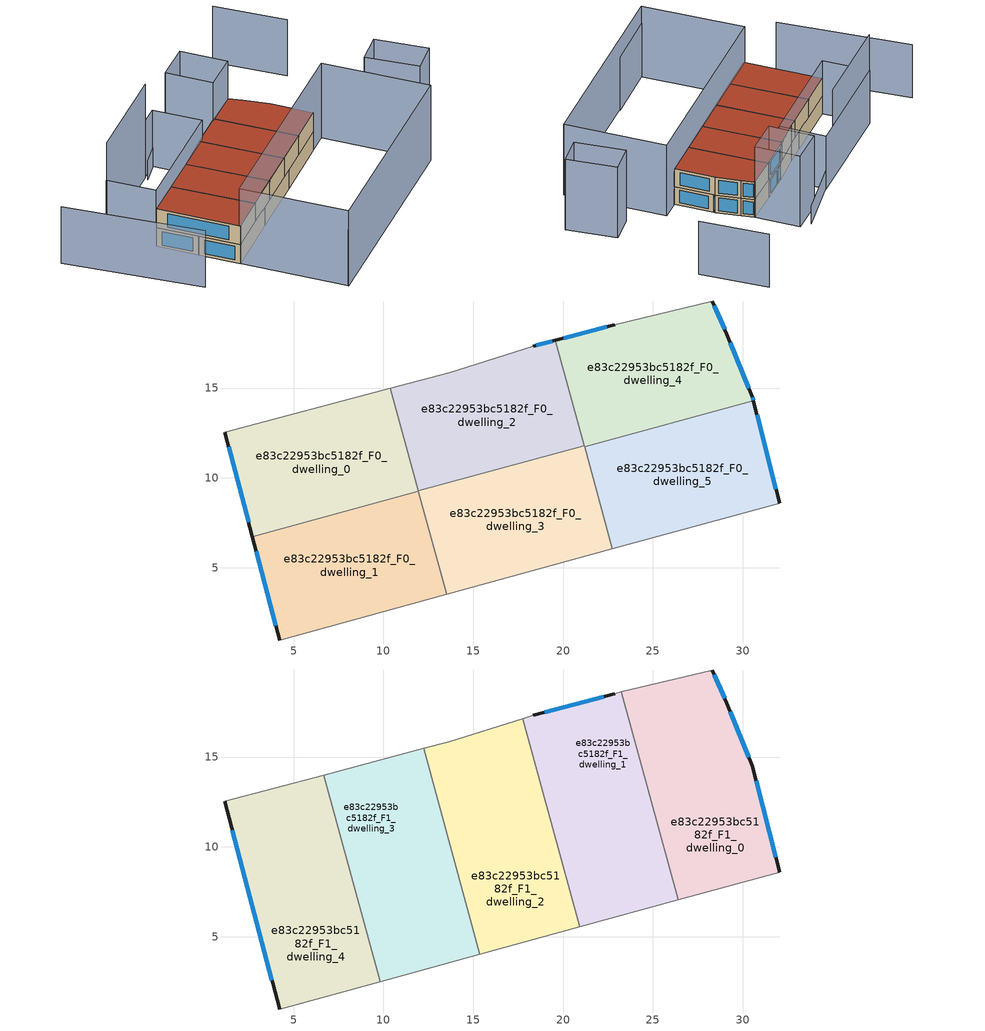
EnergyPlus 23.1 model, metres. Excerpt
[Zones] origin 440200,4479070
e83c22953bc5182f_F0_dwelling_0
 floor ground (EU_floor_Construction): 10.38,14.99 11.95,9.25 2.7,6.72 1.17,12.54 z0
 wall outside (EU_wall_Construction): 1.17,12.54 2.7,6.72 z0:3
 wall adiabatic (EU_wall_Construction): 10.38,14.99 1.17,12.54 z0:3
 wall to e83c22953bc5182f_F0_dwelling_1 (EU_wall_Construction): 2.7,6.72 11.95,9.25 z0:3
 wall to e83c22953bc5182f_F0_dwelling_2 (EU_wall_Construction): 11.94,9.28 10.38,14.99 z0:3
 wall to e83c22953bc5182f_F0_dwelling_3 (EU_wall_Construction): 11.95,9.25 11.94,9.28 z0:3
 window (EU_Window_Construction): 1.38,11.73 2.49,7.53 z0.42:2.58
e83c22953bc5182f_F0_dwelling_1
 floor ground (EU_floor_Construction): 11.95,9.25 13.52,3.51 4.21,0.97 2.7,6.72 z0
 wall outside (EU_wall_Construction): 2.7,6.72 4.21,0.97 z0:3
 wall adiabatic (EU_wall_Construction): 4.21,0.97 13.52,3.51 z0:3
 wall to e83c22953bc5182f_F0_dwelling_3 (EU_wall_Construction): 13.51,3.51 11.95,9.25 z0:3
 window (EU_Window_Construction): 2.91,5.92 4,1.77 z0.42:2.58
e83c22953bc5182f_F0_dwelling_2
 floor ground (EU_floor_Construction): 19.57,17.66 21.17,11.8 11.94,9.28 10.38,14.99 13.65,15.86 18.35,17.33 z0
 wall outside (EU_wall_Construction): 19.57,17.66 18.35,17.33 z0:3
 wall to e83c22953bc5182f_F0_dwelling_3 (EU_wall_Construction): 11.94,9.28 21.17,11.8 z0:3
 wall adiabatic (EU_wall_Construction): 18.35,17.33 13.65,15.86 10.38,14.99 z0:3
 wall to e83c22953bc5182f_F0_dwelling_4 (EU_wall_Construction): 21.17,11.8 19.57,17.66 z0:3
 window (EU_Window_Construction): 19.4,17.61 18.52,17.38 z0.42:2.58
e83c22953bc5182f_F0_dwelling_3
 floor ground (EU_floor_Construction): 21.17,11.8 22.75,6.04 13.52,3.51 11.94,9.28 z0
 wall adiabatic (EU_wall_Construction): 13.52,3.51 22.75,6.04 z0:3
 wall to e83c22953bc5182f_F0_dwelling_5 (EU_wall_Construction): 22.75,6.04 21.2,11.72 z0:3
 wall to e83c22953bc5182f_F0_dwelling_4 (EU_wall_Construction): 21.19,11.72 21.17,11.8 z0:3
e83c22953bc5182f_F0_dwelling_4
 floor ground (EU_floor_Construction): 28.32,19.85 29.12,18.01 30.55,14.51 30.6,14.3 21.2,11.72 19.57,17.66 22.89,18.54 z0
 wall outside (EU_wall_Construction): 30.6,14.3 30.55,14.51 29.12,18.01 28.32,19.85 / 22.89,18.54 19.57,17.66 z0:3
 wall to e83c22953bc5182f_F0_dwelling_5 (EU_wall_Construction): 21.2,11.72 30.6,14.3 z0:3
 wall adiabatic (EU_wall_Construction): 28.32,19.85 22.89,18.54 z0:3
 window (EU_Window_Construction): 30.6,14.33 30.55,14.48 / 22.43,18.42 20.03,17.78 / 29.01,18.27 28.43,19.59 / 30.35,15 29.31,17.53 z0.42:2.58
e83c22953bc5182f_F0_dwelling_5
 floor ground (EU_floor_Construction): 30.6,14.3 32.06,8.58 22.75,6.04 21.2,11.72 z0
 wall outside (EU_wall_Construction): 32.06,8.58 30.6,14.3 z0:3
 wall adiabatic (EU_wall_Construction): 22.75,6.04 32.06,8.58 z0:3
 window (EU_Window_Construction): 31.86,9.38 30.81,13.5 z0.42:2.58
e83c22953bc5182f_F1_dwelling_0
 floor to e83c22953bc5182f_F0_dwelling_5 (EU_floor_Construction): 30.6,14.3 32.06,8.58 26.42,7.04 24.86,12.73 z3
 floor to e83c22953bc5182f_F0_dwelling_4 (EU_floor_Construction): 28.32,19.85 29.12,18.01 30.55,14.51 30.6,14.3 24.86,12.73 23.25,18.62 z3
 wall outside (EU_wall_Construction): 32.06,8.58 30.55,14.51 29.12,18.01 28.32,19.85 z3:6
 wall adiabatic (EU_wall_Construction): 26.42,7.04 32.06,8.58 / 28.32,19.85 23.25,18.62 z3:6
 wall to e83c22953bc5182f_F1_dwelling_1 (EU_wall_Construction): 23.25,18.62 26.42,7.04 z3:6
 window (EU_Window_Construction): 31.85,9.41 30.76,13.69 / 29.01,18.27 28.43,19.59 / 30.35,15 29.31,17.53 z3.42:5.58
 roof outside (EU_roof_Construction): 32.06,8.58 30.55,14.51 29.12,18.01 28.32,19.85 23.25,18.62 26.42,7.04 z6
e83c22953bc5182f_F1_dwelling_1
 floor to e83c22953bc5182f_F0_dwelling_4 (EU_floor_Construction): 23.25,18.62 24.86,12.73 21.2,11.72 19.57,17.66 22.89,18.54 z3
 floor to e83c22953bc5182f_F0_dwelling_5 (EU_floor_Construction): 24.86,12.73 26.42,7.04 22.75,6.04 21.2,11.72 z3
 floor to e83c22953bc5182f_F0_dwelling_2 (EU_floor_Construction): 19.57,17.66 21.17,11.8 19.34,11.3 17.74,17.14 18.35,17.33 z3
 floor to e83c22953bc5182f_F0_dwelling_3 (EU_floor_Construction): 21.17,11.8 22.75,6.04 20.92,5.54 19.34,11.3 z3
 wall outside (EU_wall_Construction): 22.89,18.54 18.35,17.33 z3:6
 wall adiabatic (EU_wall_Construction): 20.92,5.54 26.42,7.04 / 18.35,17.33 17.74,17.14 / 23.25,18.62 22.89,18.54 z3:6
 wall to e83c22953bc5182f_F1_dwelling_2 (EU_wall_Construction): 17.74,17.14 20.92,5.54 z3:6
 window (EU_Window_Construction): 22.26,18.37 18.98,17.5 z3.42:5.58
 roof outside (EU_roof_Construction): 26.42,7.04 23.25,18.62 22.89,18.54 18.35,17.33 17.74,17.14 20.92,5.54 z6
e83c22953bc5182f_F1_dwelling_2
 floor to e83c22953bc5182f_F0_dwelling_2 (EU_floor_Construction): 17.74,17.14 19.34,11.3 13.79,9.78 12.24,15.48 13.65,15.86 z3
 floor to e83c22953bc5182f_F0_dwelling_3 (EU_floor_Construction): 19.34,11.3 20.92,5.54 15.37,4.02 13.79,9.78 z3
 wall adiabatic (EU_wall_Construction): 15.37,4.02 20.92,5.54 / 17.74,17.14 13.65,15.86 12.24,15.48 z3:6
 wall to e83c22953bc5182f_F1_dwelling_3 (EU_wall_Construction): 12.24,15.48 15.37,4.02 z3:6
 roof outside (EU_roof_Construction): 20.92,5.54 17.74,17.14 13.65,15.86 12.24,15.48 15.37,4.02 z6
e83c22953bc5182f_F1_dwelling_3
 floor to e83c22953bc5182f_F0_dwelling_1 (EU_floor_Construction): 11.95,9.25 13.52,3.51 9.81,2.5 8.24,8.24 z3
 floor to e83c22953bc5182f_F0_dwelling_0 (EU_floor_Construction): 10.38,14.99 11.95,9.25 8.24,8.24 6.67,14 z3
 floor to e83c22953bc5182f_F0_dwelling_2 (EU_floor_Construction): 12.24,15.48 13.79,9.78 11.94,9.28 10.38,14.99 z3
 floor to e83c22953bc5182f_F0_dwelling_3 (EU_floor_Construction): 13.79,9.78 15.37,4.02 13.52,3.51 11.94,9.28 z3
 wall to e83c22953bc5182f_F1_dwelling_4 (EU_wall_Construction): 6.66,14 9.81,2.5 z3:6
 wall adiabatic (EU_wall_Construction): 12.24,15.48 6.66,14 / 9.81,2.5 15.37,4.02 z3:6
 roof outside (EU_roof_Construction): 15.37,4.02 12.24,15.48 6.66,14 9.81,2.5 z6
e83c22953bc5182f_F1_dwelling_4
 floor to e83c22953bc5182f_F0_dwelling_1 (EU_floor_Construction): 8.24,8.24 9.81,2.5 4.21,0.97 2.7,6.72 z3
 floor to e83c22953bc5182f_F0_dwelling_0 (EU_floor_Construction): 6.67,14 8.24,8.24 2.7,6.72 1.17,12.54 z3
 wall outside (EU_wall_Construction): 1.17,12.54 4.21,0.97 z3:6
 wall adiabatic (EU_wall_Construction): 6.66,14 1.17,12.54 / 4.21,0.97 9.81,2.5 z3:6
 window (EU_Window_Construction): 1.59,10.93 3.79,2.58 z3.42:5.58
 roof outside (EU_roof_Construction): 9.81,2.5 6.66,14 1.17,12.54 4.21,0.97 z6
shading: 8.03,-13.83 16.78,-11.4 / -9.34,20.66 -3.05,1.61 / 44.68,21.61 41.65,31.64 / 1.17,12.54 -0.65,19.41 / -0.65,19.41 16.6,23.96 / 16.6,23.96 18.41,17.09 / 18.41,17.09 1.17,12.54 z0:9; 39.03,-5.61 8.1,-13.82 / 8.1,-13.82 4.12,1.17 / 4.12,1.17 35.06,9.38 / 35.06,9.38 39.03,-5.61 / 43.65,6.93 46.19,-0.38 / 46.19,-0.38 42,-1.83 / 42,-1.83 39.46,5.47 / 39.46,5.47 43.65,6.93 / 22.91,18.45 21.19,25.07 / 21.19,25.07 26.6,26.47 / 26.6,26.47 28.32,19.85 / 28.32,19.85 22.91,18.45 z0:12; 13.78,23.13 -0.62,19.34 z0:15; 25.06,27.31 13.64,22.65 z0:3
[Building]
EU S2 Campaign: North Axis=0; Terrain=City; Solar Distribution=FullExterior
[Site:Location]
Madrid: Latitude=40.5; Longitude=-3.5; Time Zone=1; Elevation=609
[SizingPeriod:WeatherFileDays]
AnnualSizingPeriod: Begin Month=1; Begin Day of Month=1; End Month=12; End Day of Month=31; Day of Week for Start Day=Monday; Use Weather File Daylight Saving Period=No; Use Weather File Rain and Snow Indicators=No
[MATERIAL]
EU_InternalMass_Material: Roughness=MediumRough; Thickness=0.1; Conductivity=1; Density=1800; Specific Heat=900; Thermal Absorptance=0.9; Solar Absorptance=0.7; Visible Absorptance=0.7
[MATERIAL:NOMASS] Roughness=MediumRough; Thermal Absorptance=0.9; Solar Absorptance=0.7; Visible Absorptance=0.7
Name | Thermal Resistance
EU_wall_NoMass | 1.60022
EU_roof_NoMass | 1.57597
EU_floor_NoMass | 0.470652
[WINDOWMATERIAL:SIMPLEGLAZINGSYSTEM]
EU_Window_SimpleGlazing: UFactor=3.28802; Solar Heat Gain Coefficient=0.85; Visible Transmittance=0.85
[CONSTRUCTION]
EU_wall_Construction: EU_wall_NoMass
EU_roof_Construction: EU_roof_NoMass
EU_floor_Construction: EU_floor_NoMass
EU_InternalMass_Construction: EU_InternalMass_Material
EU_Window_Construction: EU_Window_SimpleGlazing
[ZONE] Type=1; Multiplier=1; Ceiling Height=autocalculate; Floor Area=autocalculate; Part of Total Floor Area=Yes
Name | Volume
e83c22953bc5182f_F0_dwelling_0 | 171.544
e83c22953bc5182f_F1_dwelling_0 | 205.836
e83c22953bc5182f_F0_dwelling_1 | 171.539
e83c22953bc5182f_F1_dwelling_1 | 205.861
e83c22953bc5182f_F0_dwelling_2 | 171.545
e83c22953bc5182f_F1_dwelling_2 | 205.84
e83c22953bc5182f_F0_dwelling_3 | 171.522
e83c22953bc5182f_F1_dwelling_3 | 205.817
e83c22953bc5182f_F0_dwelling_4 | 171.53
e83c22953bc5182f_F1_dwelling_4 | 205.841
e83c22953bc5182f_F0_dwelling_5 | 171.525
[INTERNALMASS] Construction=EU_InternalMass_Construction
Name | Zone or ZoneList | Surface Area
e83c22953bc5182f_F0_dwelling_0_EU_InternalMass | e83c22953bc5182f_F0_dwelling_0 | 57.1815
e83c22953bc5182f_F0_dwelling_1_EU_InternalMass | e83c22953bc5182f_F0_dwelling_1 | 57.1797
e83c22953bc5182f_F0_dwelling_2_EU_InternalMass | e83c22953bc5182f_F0_dwelling_2 | 57.182
e83c22953bc5182f_F0_dwelling_3_EU_InternalMass | e83c22953bc5182f_F0_dwelling_3 | 57.1739
e83c22953bc5182f_F0_dwelling_4_EU_InternalMass | e83c22953bc5182f_F0_dwelling_4 | 57.1767
e83c22953bc5182f_F0_dwelling_5_EU_InternalMass | e83c22953bc5182f_F0_dwelling_5 | 57.175
e83c22953bc5182f_F1_dwelling_0_EU_InternalMass | e83c22953bc5182f_F1_dwelling_0 | 68.6124
e83c22953bc5182f_F1_dwelling_1_EU_InternalMass | e83c22953bc5182f_F1_dwelling_1 | 68.6203
e83c22953bc5182f_F1_dwelling_2_EU_InternalMass | e83c22953bc5182f_F1_dwelling_2 | 68.6135
e83c22953bc5182f_F1_dwelling_3_EU_InternalMass | e83c22953bc5182f_F1_dwelling_3 | 68.6055
e83c22953bc5182f_F1_dwelling_4_EU_InternalMass | e83c22953bc5182f_F1_dwelling_4 | 68.6135
[OTHEREQUIPMENT] Fuel Type=Electricity; Design Level Calculation Method=Watts/Area; Power per Zone Floor Area=1; Fraction Latent=0; Fraction Radiant=0; Fraction Lost=0; Carbon Dioxide Generation Rate=0; EndUse Subcategory=EU_Step8_InternalGains
Name | Zone or ZoneList or Space or SpaceList | Schedule
EU_Step8_InternalGain_e83c22953bc5182f_F0_dwelling_0_f000 | e83c22953bc5182f_F0_dwelling_0 | EU_Step8_GainSchedule_e83c22953bc5182f_F0_dwelling_0_f000
EU_Step8_InternalGain_e83c22953bc5182f_F0_dwelling_1_f000 | e83c22953bc5182f_F0_dwelling_1 | EU_Step8_GainSchedule_e83c22953bc5182f_F0_dwelling_1_f000
EU_Step8_InternalGain_e83c22953bc5182f_F0_dwelling_2_f000 | e83c22953bc5182f_F0_dwelling_2 | EU_Step8_GainSchedule_e83c22953bc5182f_F0_dwelling_2_f000
EU_Step8_InternalGain_e83c22953bc5182f_F0_dwelling_3_f000 | e83c22953bc5182f_F0_dwelling_3 | EU_Step8_GainSchedule_e83c22953bc5182f_F0_dwelling_3_f000
EU_Step8_InternalGain_e83c22953bc5182f_F0_dwelling_4_f000 | e83c22953bc5182f_F0_dwelling_4 | EU_Step8_GainSchedule_e83c22953bc5182f_F0_dwelling_4_f000
EU_Step8_InternalGain_e83c22953bc5182f_F0_dwelling_5_f000 | e83c22953bc5182f_F0_dwelling_5 | EU_Step8_GainSchedule_e83c22953bc5182f_F0_dwelling_5_f000
EU_Step8_InternalGain_e83c22953bc5182f_F1_dwelling_0_f000 | e83c22953bc5182f_F1_dwelling_0 | EU_Step8_GainSchedule_e83c22953bc5182f_F1_dwelling_0_f000
EU_Step8_InternalGain_e83c22953bc5182f_F1_dwelling_1_f000 | e83c22953bc5182f_F1_dwelling_1 | EU_Step8_GainSchedule_e83c22953bc5182f_F1_dwelling_1_f000
EU_Step8_InternalGain_e83c22953bc5182f_F1_dwelling_2_f000 | e83c22953bc5182f_F1_dwelling_2 | EU_Step8_GainSchedule_e83c22953bc5182f_F1_dwelling_2_f000
EU_Step8_InternalGain_e83c22953bc5182f_F1_dwelling_3_f000 | e83c22953bc5182f_F1_dwelling_3 | EU_Step8_GainSchedule_e83c22953bc5182f_F1_dwelling_3_f000
EU_Step8_InternalGain_e83c22953bc5182f_F1_dwelling_4_f000 | e83c22953bc5182f_F1_dwelling_4 | EU_Step8_GainSchedule_e83c22953bc5182f_F1_dwelling_4_f000
[ZONEVENTILATION:DESIGNFLOWRATE] Schedule=EU_AlwaysOn; Design Flow Rate Calculation Method=AirChanges/Hour; Air Changes per Hour=0.480704; Ventilation Type=Natural; Fan Pressure Rise=0; Fan Total Efficiency=1; Constant Term Coefficient=1; Temperature Term Coefficient=0; Velocity Term Coefficient=0; Velocity Squared Term Coefficient=0; Minimum Indoor Temperature=-100; Maximum Indoor Temperature=100; Delta Temperature=-100; Minimum Outdoor Temperature=-100; Maximum Outdoor Temperature=100; Maximum Wind Speed=40
Name | Zone or ZoneList or Space or SpaceList
EU_ConstantAir_e83c22953bc5182f_F0_dwelling_0 | e83c22953bc5182f_F0_dwelling_0
EU_ConstantAir_e83c22953bc5182f_F0_dwelling_1 | e83c22953bc5182f_F0_dwelling_1
EU_ConstantAir_e83c22953bc5182f_F0_dwelling_2 | e83c22953bc5182f_F0_dwelling_2
EU_ConstantAir_e83c22953bc5182f_F0_dwelling_3 | e83c22953bc5182f_F0_dwelling_3
EU_ConstantAir_e83c22953bc5182f_F0_dwelling_4 | e83c22953bc5182f_F0_dwelling_4
EU_ConstantAir_e83c22953bc5182f_F0_dwelling_5 | e83c22953bc5182f_F0_dwelling_5
EU_ConstantAir_e83c22953bc5182f_F1_dwelling_0 | e83c22953bc5182f_F1_dwelling_0
EU_ConstantAir_e83c22953bc5182f_F1_dwelling_1 | e83c22953bc5182f_F1_dwelling_1
EU_ConstantAir_e83c22953bc5182f_F1_dwelling_2 | e83c22953bc5182f_F1_dwelling_2
EU_ConstantAir_e83c22953bc5182f_F1_dwelling_3 | e83c22953bc5182f_F1_dwelling_3
EU_ConstantAir_e83c22953bc5182f_F1_dwelling_4 | e83c22953bc5182f_F1_dwelling_4
[HVACTEMPLATE:THERMOSTAT] Constant Heating Setpoint=20; Constant Cooling Setpoint=50
EU_HeatOnly_e83c22953bc5182f_F0_dwelling_0; EU_HeatOnly_e83c22953bc5182f_F0_dwelling_1; EU_HeatOnly_e83c22953bc5182f_F0_dwelling_2; EU_HeatOnly_e83c22953bc5182f_F0_dwelling_3; EU_HeatOnly_e83c22953bc5182f_F0_dwelling_4; EU_HeatOnly_e83c22953bc5182f_F0_dwelling_5; EU_HeatOnly_e83c22953bc5182f_F1_dwelling_0; EU_HeatOnly_e83c22953bc5182f_F1_dwelling_1; EU_HeatOnly_e83c22953bc5182f_F1_dwelling_2; EU_HeatOnly_e83c22953bc5182f_F1_dwelling_3; EU_HeatOnly_e83c22953bc5182f_F1_dwelling_4
[HVACTEMPLATE:ZONE:IDEALLOADSAIRSYSTEM] System Availability Schedule=EU_AlwaysOn; Maximum Heating Supply Air Temperature=50; Minimum Cooling Supply Air Temperature=13; Maximum Heating Supply Air Humidity Ratio=0.0156; Minimum Cooling Supply Air Humidity Ratio=0.0077; Heating Limit=NoLimit; Cooling Limit=NoLimit; Heating Availability Schedule=EU_AlwaysOn; Cooling Availability Schedule=EU_CoolingOff; Dehumidification Control Type=ConstantSensibleHeatRatio; Cooling Sensible Heat Ratio=0.7; Dehumidification Setpoint=60; Humidification Control Type=None; Humidification Setpoint=30; Outdoor Air Method=None; Outdoor Air Flow Rate per Person=0.00944; Outdoor Air Flow Rate per Zone Floor Area=0; Outdoor Air Flow Rate per Zone=0; Demand Controlled Ventilation Type=None; Outdoor Air Economizer Type=NoEconomizer; Heat Recovery Type=None; Sensible Heat Recovery Effectiveness=0.7; Latent Heat Recovery Effectiveness=0.65
Name | Template Thermostat
e83c22953bc5182f_F0_dwelling_0 | EU_HeatOnly_e83c22953bc5182f_F0_dwelling_0
e83c22953bc5182f_F0_dwelling_1 | EU_HeatOnly_e83c22953bc5182f_F0_dwelling_1
e83c22953bc5182f_F0_dwelling_2 | EU_HeatOnly_e83c22953bc5182f_F0_dwelling_2
e83c22953bc5182f_F0_dwelling_3 | EU_HeatOnly_e83c22953bc5182f_F0_dwelling_3
e83c22953bc5182f_F0_dwelling_4 | EU_HeatOnly_e83c22953bc5182f_F0_dwelling_4
e83c22953bc5182f_F0_dwelling_5 | EU_HeatOnly_e83c22953bc5182f_F0_dwelling_5
e83c22953bc5182f_F1_dwelling_0 | EU_HeatOnly_e83c22953bc5182f_F1_dwelling_0
e83c22953bc5182f_F1_dwelling_1 | EU_HeatOnly_e83c22953bc5182f_F1_dwelling_1
e83c22953bc5182f_F1_dwelling_2 | EU_HeatOnly_e83c22953bc5182f_F1_dwelling_2
e83c22953bc5182f_F1_dwelling_3 | EU_HeatOnly_e83c22953bc5182f_F1_dwelling_3
e83c22953bc5182f_F1_dwelling_4 | EU_HeatOnly_e83c22953bc5182f_F1_dwelling_4
[SIZING:ZONE] Zone Cooling Design Supply Air Temperature Input Method=SupplyAirTemperature; Zone Cooling Design Supply Air Temperature=13; Zone Heating Design Supply Air Temperature Input Method=SupplyAirTemperature; Zone Heating Design Supply Air Temperature=50; Zone Cooling Design Supply Air Humidity Ratio=0.008; Zone Heating Design Supply Air Humidity Ratio=0.008; Cooling Design Air Flow Method=DesignDay; Cooling Design Air Flow Rate=0; Cooling Minimum Air Flow per Zone Floor Area=0.000762; Cooling Minimum Air Flow=0; Cooling Minimum Air Flow Fraction=0.2; Heating Design Air Flow Method=DesignDay; Heating Design Air Flow Rate=0; Heating Maximum Air Flow per Zone Floor Area=0.002032; Heating Maximum Air Flow=0.141576; Heating Maximum Air Flow Fraction=0.3; Account for Dedicated Outdoor Air System=No; Dedicated Outdoor Air System Control Strategy=NeutralSupplyAir; Dedicated Outdoor Air Low Setpoint Temperature for Design=autosize; Dedicated Outdoor Air High Setpoint Temperature for Design=autosize; Zone Load Sizing Method=Sensible Load Only No Latent Load; Zone Latent Cooling Design Supply Air Humidity Ratio Input Method=HumidityRatioDifference; Zone Cooling Design Supply Air Humidity Ratio Difference=0.005; Zone Latent Heating Design Supply Air Humidity Ratio Input Method=HumidityRatioDifference; Zone Humidification Design Supply Air Humidity Ratio Difference=0.005
e83c22953bc5182f_F0_dwelling_0; e83c22953bc5182f_F0_dwelling_1; e83c22953bc5182f_F0_dwelling_2; e83c22953bc5182f_F0_dwelling_3; e83c22953bc5182f_F0_dwelling_4; e83c22953bc5182f_F0_dwelling_5; e83c22953bc5182f_F1_dwelling_0; e83c22953bc5182f_F1_dwelling_1; e83c22953bc5182f_F1_dwelling_2; e83c22953bc5182f_F1_dwelling_3; e83c22953bc5182f_F1_dwelling_4
[SCHEDULE:CONSTANT]
Name | Hourly Value
EU_AlwaysOn | 1
EU_CoolingOff | 0
[SCHEDULE:FILE] Column Number=1; Rows to Skip at Top=0; Number of Hours of Data=8760; Column Separator=Comma; Interpolate to Timestep=No; Minutes per Item=60; Adjust Schedule for Daylight Savings=Yes
Name | File
EU_Step8_GainSchedule_e83c22953bc5182f_F0_dwelling_0_f000 | ../../schedules/e83c22953bc5182f/e83c22953bc5182f_F0_dwelling_0_f000_gain.csv
EU_Step8_GainSchedule_e83c22953bc5182f_F0_dwelling_1_f000 | ../../schedules/e83c22953bc5182f/e83c22953bc5182f_F0_dwelling_1_f000_gain.csv
EU_Step8_GainSchedule_e83c22953bc5182f_F0_dwelling_2_f000 | ../../schedules/e83c22953bc5182f/e83c22953bc5182f_F0_dwelling_2_f000_gain.csv
EU_Step8_GainSchedule_e83c22953bc5182f_F0_dwelling_3_f000 | ../../schedules/e83c22953bc5182f/e83c22953bc5182f_F0_dwelling_3_f000_gain.csv
EU_Step8_GainSchedule_e83c22953bc5182f_F0_dwelling_4_f000 | ../../schedules/e83c22953bc5182f/e83c22953bc5182f_F0_dwelling_4_f000_gain.csv
EU_Step8_GainSchedule_e83c22953bc5182f_F0_dwelling_5_f000 | ../../schedules/e83c22953bc5182f/e83c22953bc5182f_F0_dwelling_5_f000_gain.csv
EU_Step8_GainSchedule_e83c22953bc5182f_F1_dwelling_0_f000 | ../../schedules/e83c22953bc5182f/e83c22953bc5182f_F1_dwelling_0_f000_gain.csv
EU_Step8_GainSchedule_e83c22953bc5182f_F1_dwelling_1_f000 | ../../schedules/e83c22953bc5182f/e83c22953bc5182f_F1_dwelling_1_f000_gain.csv
EU_Step8_GainSchedule_e83c22953bc5182f_F1_dwelling_2_f000 | ../../schedules/e83c22953bc5182f/e83c22953bc5182f_F1_dwelling_2_f000_gain.csv
EU_Step8_GainSchedule_e83c22953bc5182f_F1_dwelling_3_f000 | ../../schedules/e83c22953bc5182f/e83c22953bc5182f_F1_dwelling_3_f000_gain.csv
EU_Step8_GainSchedule_e83c22953bc5182f_F1_dwelling_4_f000 | ../../schedules/e83c22953bc5182f/e83c22953bc5182f_F1_dwelling_4_f000_gain.csv
